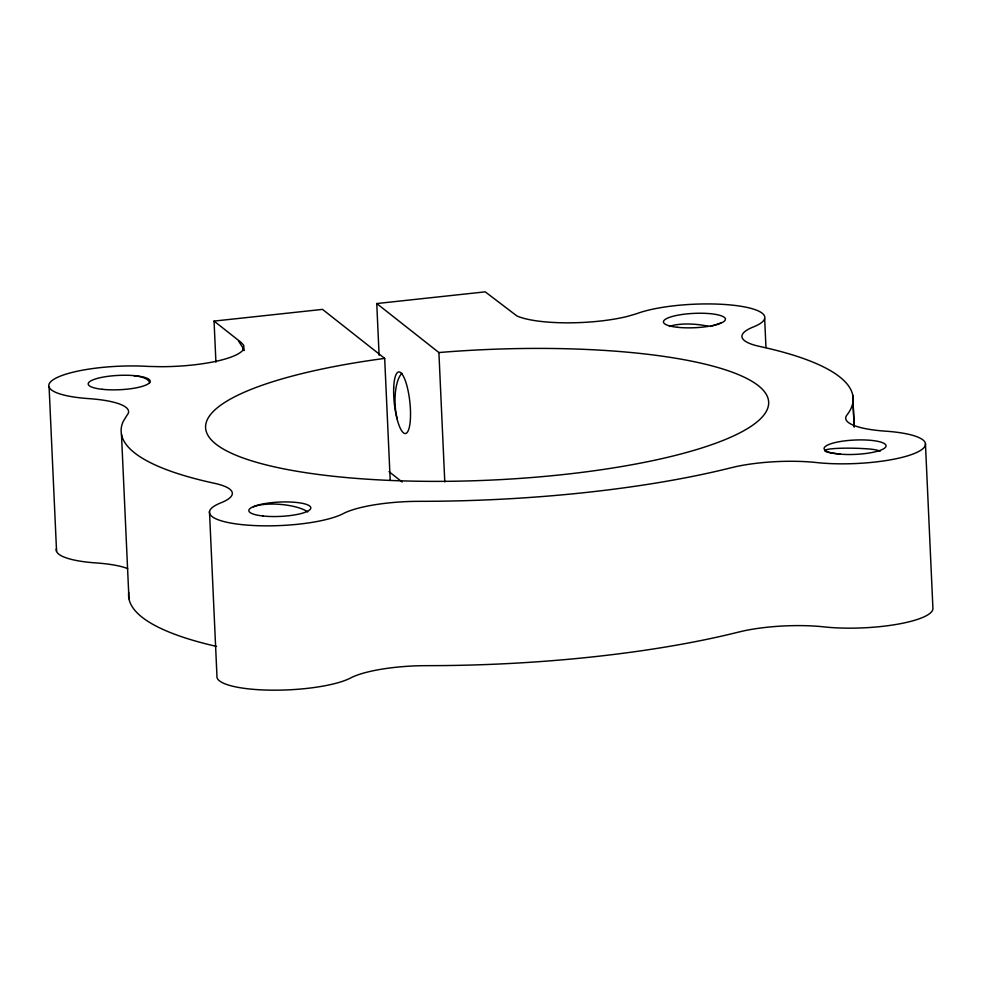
<?xml version="1.0" encoding="UTF-8"?>
<svg xmlns="http://www.w3.org/2000/svg" width="982" height="982" viewBox="0 0 982 982"><rect width="100%" height="100%" fill="white"/><g stroke="black" fill="none" stroke-linecap="round" stroke-linejoin="round"><path stroke-width="1.47" d="M215.917 362.162L214.051 321.089L322.526 309.391L384.674 358.393L390.198 480.124M379.101 355.275L376.757 303.548L485.231 291.85L516.876 315.934A70.508 16.338 -2.6 0 0 627.915 316.265L636.496 313.761A70.483 16.338 -2.6 0 1 733.935 305.316A70.483 16.338 -2.6 0 1 753.01 327.092A70.446 16.326 -2.6 0 0 755.784 345.504L760.706 346.671A366.372 84.906 -2.6 0 1 847.196 414.699A70.729 16.387 -2.6 0 0 885.212 431.147A70.459 16.326 -2.6 0 1 916.341 452.641A70.459 16.326 -2.6 0 1 816.03 462.497A70.446 16.326 -2.6 0 0 736.242 466.56L730.301 467.96A366.372 84.906 -2.6 0 1 421.339 501.323L413.655 501.385A70.729 16.387 -2.6 0 0 343.442 513.5A70.459 16.326 -2.6 0 1 245.144 524.94A70.459 16.326 -2.6 0 1 221.257 502.686A70.446 16.326 -2.6 0 0 213.573 483.107A366.372 84.906 -2.6 0 1 123.192 421.487L127.218 414.92A70.729 16.387 -2.6 0 0 89.055 398.631A70.459 16.326 -2.6 0 1 55.274 378.463A70.459 16.326 -2.6 0 1 148.049 366.409L160.164 366.691A70.508 16.338 -2.6 0 0 243.88 348.426L243.757 345.382L241.204 342.497L214.051 321.089M376.757 303.548L438.905 352.55A281.834 65.315 -2.6 0 1 757.355 421.634A281.834 65.315 -2.6 0 1 296.981 471.274A281.834 65.315 -2.6 0 1 384.674 358.393M388.995 471.642L402.141 482.002M238.503 341L242.836 347.665A84.55 21.285 83.8 0 1 244.26 350.476M242.836 347.665L243.487 350.549M925.437 443.68L932.9 608.005A70.459 16.326 -2.6 0 1 896.726 624.356A70.459 16.326 -2.6 0 1 823.493 626.823A70.446 16.326 -2.6 0 0 743.705 630.886L737.764 632.285A366.372 84.906 -2.6 0 1 428.803 665.649L421.118 665.698A70.729 16.387 -2.6 0 0 350.905 677.826A70.459 16.326 -2.6 0 1 270.455 690.15A70.459 16.326 -2.6 0 1 216.948 675.923L209.485 511.597M852.757 395.23L854.217 427.182M853.002 401.675L854.107 426.016M764.659 318.659L765.972 347.567M438.905 352.55L444.785 481.88M121.486 434.425L128.949 598.75M49.1 387.08L56.563 551.405M127.697 568.603A70.729 16.387 -2.6 0 0 96.518 562.956A70.459 16.326 -2.6 0 1 56.49 548.57M216.543 646.426A366.372 84.906 -2.6 0 1 128.752 592.318M397.256 419.032A30.651 11.219 88.4 0 1 401.933 373.332M840.211 453.991A30.651 3.29 1.6 0 1 828.329 452.358M827.482 452.15A30.651 3.29 1.6 0 1 826.108 451.732M825.199 451.303A30.651 3.29 1.6 0 1 837.597 448.381A30.651 3.29 1.6 0 1 870.359 449.093A30.651 10.777 -7 0 1 880.265 451.155M669.429 326.466A30.651 9.194 5 0 1 708.317 326.294M720.837 322.869A30.651 4.873 -9.9 0 1 710.379 326.405M134.055 375.799A30.651 10.777 -7 0 1 149.694 382.919M253.43 506.921A30.651 9.194 5 0 1 281.343 504.478A30.651 9.194 5 0 1 307.783 511.941M677.58 327.301A31.007 7.181 -2.6 0 0 725.367 319.592A31.007 7.181 -2.6 0 0 680.379 314.743A31.007 7.181 -2.6 0 0 677.58 327.301M262.967 515.992A31.007 7.181 -2.6 0 0 310.766 508.283A31.007 7.181 -2.6 0 0 265.766 503.435A31.007 7.181 -2.6 0 0 262.967 515.992M838.223 453.966A31.007 7.181 -2.6 0 0 886.022 446.258A31.007 7.181 -2.6 0 0 841.022 441.409A31.007 7.181 -2.6 0 0 838.223 453.966M393.696 387.89A31.007 7.807 83.8 0 0 405.345 433.553A31.007 7.807 83.8 0 0 407.162 386.736A31.007 7.807 83.8 0 0 393.696 387.89M102.324 389.314A31.007 7.181 -2.6 0 0 150.111 381.605A31.007 7.181 -2.6 0 0 105.123 376.757A31.007 7.181 -2.6 0 0 102.324 389.314"/></g></svg>
